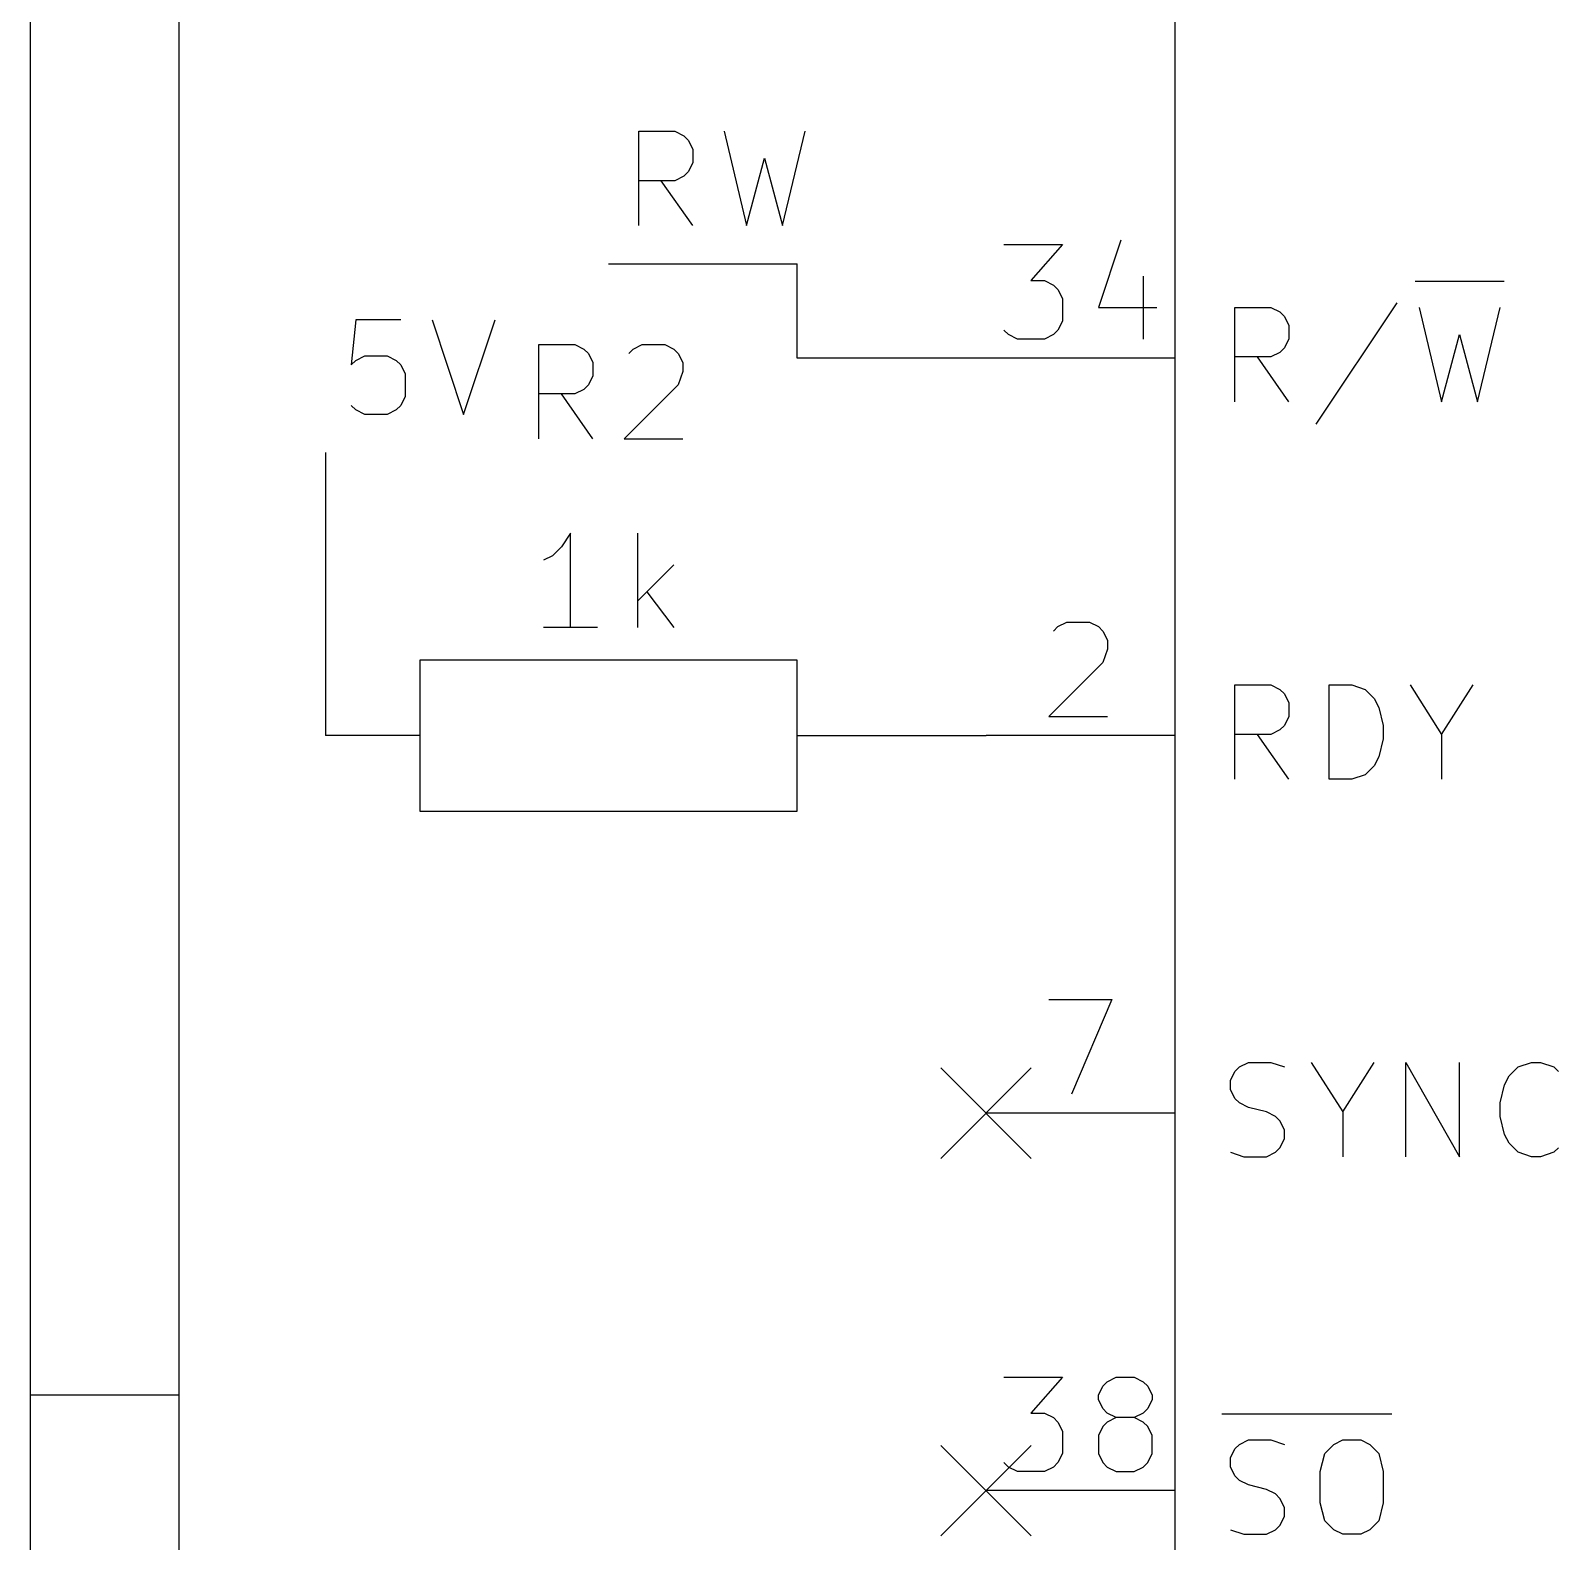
# Model space of a CAD drawing. Header units: millimetres. Extents: x 10 to 287, y -200 to -10.
# Drawn here: x 10 to 30.56, y -161.97 to -141.64 of the extents above; entities that cross this region are included whole.
import ezdxf

# ---------------------------------------------------------------- set-up
doc = ezdxf.new("R2010")
doc.units = ezdxf.units.MM
for name, color, linetype in [('BLUE', 174, 'CONTINUOUS'), ('GREENSIXTYFIVE', 129, 'CONTINUOUS'), ('LIGHTGREEN', 92, 'CONTINUOUS'), ('LIGHTRED', 12, 'CONTINUOUS'), ('RED', 14, 'CONTINUOUS'), ('REDSIX', 19, 'CONTINUOUS'), ('WHITE', 250, 'CONTINUOUS')]:
    doc.layers.add(name, color=color, linetype=linetype)

msp = doc.modelspace()

# ---------------------------------------------------------------- linework, layer by layer
at = {"layer": 'BLUE', "linetype": 'CONTINUOUS'}
for p, q in [((22.2504, -155.6004), (23.4696, -156.8196)), ((23.4696, -155.6004), (22.2504, -156.8196)), ((22.2504, -160.6804), (23.4696, -161.8996)), ((23.4696, -160.6804), (22.2504, -161.8996))]:
    msp.add_line(p, q, dxfattribs=at)
at = {"layer": 'GREENSIXTYFIVE', "linetype": 'CONTINUOUS'}
for p, q in [((28.6355, -145.015), (29.8329, -145.015)), ((28.6355, -145.015), (29.8329, -145.015)), ((26.2103, -146.6375), (26.2103, -145.3675)), ((26.2103, -145.3675), (26.6941, -145.3675)), ((26.2103, -146.6375), (26.2103, -145.3675)), ((26.2103, -145.3675), (26.6941, -145.3675)), ((26.6941, -145.3675), (26.8151, -145.428)), ((26.6941, -145.3675), (26.8151, -145.428)), ((28.3875, -145.3071), (27.2989, -146.9399)), ((28.3875, -145.3071), (27.2989, -146.9399)), ((28.6899, -145.3675), (28.9923, -146.6375)), ((28.6899, -145.3675), (28.9923, -146.6375)), ((29.4761, -146.6375), (29.7785, -145.3675)), ((29.4761, -146.6375), (29.7785, -145.3675)), ((26.8151, -145.428), (26.8756, -145.4885)), ((26.8151, -145.428), (26.8756, -145.4885)), ((26.8756, -145.4885), (26.936, -145.6094)), ((26.8756, -145.4885), (26.936, -145.6094)), ((26.936, -145.7909), (26.8756, -145.9118)), ((26.936, -145.7909), (26.8756, -145.9118)), ((26.936, -145.6094), (26.936, -145.7909)), ((26.936, -145.6094), (26.936, -145.7909)), ((28.9923, -146.6375), (29.2342, -145.7304)), ((28.9923, -146.6375), (29.2342, -145.7304)), ((29.2342, -145.7304), (29.4761, -146.6375)), ((29.2342, -145.7304), (29.4761, -146.6375)), ((16.8425, -147.1371), (16.8425, -145.8671)), ((16.8425, -145.8671), (17.3263, -145.8671)), ((17.3263, -145.8671), (17.4473, -145.9276)), ((17.4473, -145.9276), (17.5078, -145.9881)), ((17.5078, -145.9881), (17.5682, -146.109)), ((18.0521, -145.9881), (18.1125, -145.9276)), ((18.1125, -145.9276), (18.2335, -145.8671)), ((18.2335, -145.8671), (18.5359, -145.8671)), ((18.5359, -145.8671), (18.6568, -145.9276)), ((18.6568, -145.9276), (18.7173, -145.9881)), ((18.7173, -145.9881), (18.7778, -146.109)), ((26.8151, -145.9723), (26.6941, -146.0328)), ((26.8151, -145.9723), (26.6941, -146.0328)), ((26.8756, -145.9118), (26.8151, -145.9723)), ((26.8756, -145.9118), (26.8151, -145.9723)), ((17.5682, -146.109), (17.5682, -146.2905)), ((18.7778, -146.109), (18.7778, -146.23)), ((26.6941, -146.0328), (26.2103, -146.0328)), ((26.6941, -146.0328), (26.2103, -146.0328)), ((26.936, -146.6375), (26.5127, -146.0328)), ((26.936, -146.6375), (26.5127, -146.0328)), ((17.5078, -146.4114), (17.4473, -146.4719)), ((17.5682, -146.2905), (17.5078, -146.4114)), ((18.7173, -146.4114), (17.9916, -147.1371)), ((18.7778, -146.23), (18.7173, -146.4114)), ((17.3263, -146.5324), (16.8425, -146.5324)), ((17.5682, -147.1371), (17.1449, -146.5324)), ((17.4473, -146.4719), (17.3263, -146.5324)), ((17.9916, -147.1371), (18.7778, -147.1371)), ((17.2659, -148.4071), (17.145, -148.5886)), ((17.2659, -149.6771), (17.2659, -148.4071)), ((18.173, -149.6771), (18.173, -148.4071)), ((17.145, -148.5886), (17.024, -148.7095)), ((17.024, -148.7095), (16.9031, -148.77)), ((18.6568, -148.8305), (18.173, -149.3143)), ((18.294, -149.1933), (18.6568, -149.6771)), ((17.6288, -149.6771), (16.9031, -149.6771)), ((26.2103, -151.7175), (26.2103, -150.4475)), ((26.2103, -150.4475), (26.6941, -150.4475)), ((26.2103, -151.7175), (26.2103, -150.4475)), ((26.2103, -150.4475), (26.6941, -150.4475)), ((26.6941, -150.4475), (26.8151, -150.508)), ((26.6941, -150.4475), (26.8151, -150.508)), ((26.8151, -150.508), (26.8756, -150.5685)), ((26.8151, -150.508), (26.8756, -150.5685)), ((27.4803, -151.7175), (27.4803, -150.4475)), ((27.4803, -150.4475), (27.7827, -150.4475)), ((27.4803, -151.7175), (27.4803, -150.4475)), ((27.4803, -150.4475), (27.7827, -150.4475)), ((27.7827, -150.4475), (27.9641, -150.508)), ((27.7827, -150.4475), (27.9641, -150.508)), ((27.9641, -150.508), (28.0851, -150.629)), ((27.9641, -150.508), (28.0851, -150.629)), ((28.5689, -150.4475), (28.9922, -151.1128)), ((28.5689, -150.4475), (28.9922, -151.1128)), ((28.9922, -151.1128), (29.4156, -150.4475)), ((28.9922, -151.1128), (29.4156, -150.4475)), ((26.8756, -150.5685), (26.936, -150.6894)), ((26.8756, -150.5685), (26.936, -150.6894)), ((26.936, -150.6894), (26.936, -150.8709)), ((26.936, -150.6894), (26.936, -150.8709)), ((28.0851, -150.629), (28.1456, -150.7499)), ((28.0851, -150.629), (28.1456, -150.7499)), ((26.936, -150.8709), (26.8756, -150.9918)), ((26.936, -150.8709), (26.8756, -150.9918)), ((28.1456, -150.7499), (28.206, -150.9918)), ((28.1456, -150.7499), (28.206, -150.9918)), ((26.6941, -151.1128), (26.2103, -151.1128)), ((26.6941, -151.1128), (26.2103, -151.1128)), ((26.936, -151.7175), (26.5127, -151.1128)), ((26.936, -151.7175), (26.5127, -151.1128)), ((26.8151, -151.0523), (26.6941, -151.1128)), ((26.8151, -151.0523), (26.6941, -151.1128)), ((26.8756, -150.9918), (26.8151, -151.0523)), ((26.8756, -150.9918), (26.8151, -151.0523)), ((28.206, -150.9918), (28.206, -151.1732)), ((28.206, -150.9918), (28.206, -151.1732)), ((28.9922, -151.1128), (28.9922, -151.7175)), ((28.9922, -151.1128), (28.9922, -151.7175)), ((28.206, -151.1732), (28.1456, -151.4151)), ((28.206, -151.1732), (28.1456, -151.4151)), ((28.0851, -151.5361), (27.9641, -151.6571)), ((28.0851, -151.5361), (27.9641, -151.6571)), ((28.1456, -151.4151), (28.0851, -151.5361)), ((28.1456, -151.4151), (28.0851, -151.5361)), ((27.7827, -151.7175), (27.4803, -151.7175)), ((27.7827, -151.7175), (27.4803, -151.7175)), ((27.9641, -151.6571), (27.7827, -151.7175)), ((27.9641, -151.6571), (27.7827, -151.7175)), ((26.1499, -155.7694), (26.2103, -155.6485)), ((26.1499, -155.7694), (26.2103, -155.6485)), ((26.2103, -155.6485), (26.2708, -155.588)), ((26.2103, -155.6485), (26.2708, -155.588)), ((26.2708, -155.588), (26.3918, -155.5275)), ((26.2708, -155.588), (26.3918, -155.5275)), ((26.3918, -155.5275), (26.6941, -155.5275)), ((26.3918, -155.5275), (26.6941, -155.5275)), ((26.6941, -155.5275), (26.8756, -155.588)), ((26.6941, -155.5275), (26.8756, -155.588)), ((27.2384, -155.5275), (27.6617, -156.1928)), ((27.2384, -155.5275), (27.6617, -156.1928)), ((27.6617, -156.1928), (28.0851, -155.5275)), ((27.6617, -156.1928), (28.0851, -155.5275)), ((28.5084, -156.7975), (28.5084, -155.5275)), ((28.5084, -155.5275), (29.2341, -156.7975)), ((28.5084, -156.7975), (28.5084, -155.5275)), ((28.5084, -155.5275), (29.2341, -156.7975)), ((29.2341, -156.7975), (29.2341, -155.5275)), ((29.2341, -156.7975), (29.2341, -155.5275)), ((29.8994, -155.709), (30.0204, -155.588)), ((29.8994, -155.709), (30.0204, -155.588)), ((30.0204, -155.588), (30.2018, -155.5275)), ((30.0204, -155.588), (30.2018, -155.5275)), ((30.2018, -155.5275), (30.3227, -155.5275)), ((30.2018, -155.5275), (30.3227, -155.5275)), ((30.3227, -155.5275), (30.5042, -155.588)), ((30.3227, -155.5275), (30.5042, -155.588)), ((30.5042, -155.588), (30.5646, -155.6485)), ((30.5042, -155.588), (30.5646, -155.6485)), ((26.1499, -155.8904), (26.1499, -155.7694)), ((26.1499, -155.8904), (26.1499, -155.7694)), ((29.7785, -156.0718), (29.8389, -155.8299)), ((29.7785, -156.0718), (29.8389, -155.8299)), ((29.8389, -155.8299), (29.8994, -155.709)), ((29.8389, -155.8299), (29.8994, -155.709)), ((26.2103, -156.0113), (26.1499, -155.8904)), ((26.2103, -156.0113), (26.1499, -155.8904)), ((26.2708, -156.0718), (26.2103, -156.0113)), ((26.2708, -156.0718), (26.2103, -156.0113)), ((26.3918, -156.1323), (26.2708, -156.0718)), ((26.3918, -156.1323), (26.2708, -156.0718)), ((29.7785, -156.2532), (29.7785, -156.0718)), ((29.7785, -156.2532), (29.7785, -156.0718)), ((26.6337, -156.1928), (26.3918, -156.1323)), ((26.6337, -156.1928), (26.3918, -156.1323)), ((26.7546, -156.2532), (26.6337, -156.1928)), ((26.7546, -156.2532), (26.6337, -156.1928)), ((26.8151, -156.3137), (26.7546, -156.2532)), ((26.8151, -156.3137), (26.7546, -156.2532)), ((27.6617, -156.1928), (27.6617, -156.7975)), ((27.6617, -156.1928), (27.6617, -156.7975)), ((29.8389, -156.4951), (29.7785, -156.2532)), ((29.8389, -156.4951), (29.7785, -156.2532)), ((26.8756, -156.4347), (26.8151, -156.3137)), ((26.8756, -156.4347), (26.8151, -156.3137)), ((26.8756, -156.5556), (26.8756, -156.4347)), ((26.8756, -156.5556), (26.8756, -156.4347)), ((29.8994, -156.6161), (29.8389, -156.4951)), ((29.8994, -156.6161), (29.8389, -156.4951)), ((26.7546, -156.7371), (26.8151, -156.6766)), ((26.7546, -156.7371), (26.8151, -156.6766)), ((26.8151, -156.6766), (26.8756, -156.5556)), ((26.8151, -156.6766), (26.8756, -156.5556)), ((30.0204, -156.7371), (29.8994, -156.6161)), ((30.0204, -156.7371), (29.8994, -156.6161)), ((30.5646, -156.6766), (30.5042, -156.7371)), ((30.5646, -156.6766), (30.5042, -156.7371)), ((26.1499, -156.7371), (26.3313, -156.7975)), ((26.1499, -156.7371), (26.3313, -156.7975)), ((26.3313, -156.7975), (26.6337, -156.7975)), ((26.3313, -156.7975), (26.6337, -156.7975)), ((26.6337, -156.7975), (26.7546, -156.7371)), ((26.6337, -156.7975), (26.7546, -156.7371)), ((30.2018, -156.7975), (30.0204, -156.7371)), ((30.2018, -156.7975), (30.0204, -156.7371)), ((30.3227, -156.7975), (30.2018, -156.7975)), ((30.3227, -156.7975), (30.2018, -156.7975)), ((30.5042, -156.7371), (30.3227, -156.7975)), ((30.5042, -156.7371), (30.3227, -156.7975)), ((26.035, -160.255), (28.321, -160.255)), ((26.035, -160.255), (28.321, -160.255)), ((26.2708, -160.668), (26.3918, -160.6075)), ((26.2708, -160.668), (26.3918, -160.6075)), ((26.3918, -160.6075), (26.6941, -160.6075)), ((26.3918, -160.6075), (26.6941, -160.6075)), ((26.6941, -160.6075), (26.8756, -160.668)), ((26.6941, -160.6075), (26.8756, -160.668)), ((27.5408, -160.668), (27.6617, -160.6075)), ((27.5408, -160.668), (27.6617, -160.6075)), ((27.6617, -160.6075), (27.9036, -160.6075)), ((27.6617, -160.6075), (27.9036, -160.6075)), ((27.9036, -160.6075), (28.0246, -160.668)), ((27.9036, -160.6075), (28.0246, -160.668)), ((26.1499, -160.8494), (26.2103, -160.7285)), ((26.1499, -160.8494), (26.2103, -160.7285)), ((26.2103, -160.7285), (26.2708, -160.668)), ((26.2103, -160.7285), (26.2708, -160.668)), ((27.3594, -161.0309), (27.4198, -160.789)), ((27.3594, -161.0309), (27.4198, -160.789)), ((27.4198, -160.789), (27.5408, -160.668)), ((27.4198, -160.789), (27.5408, -160.668)), ((28.0246, -160.668), (28.1455, -160.789)), ((28.0246, -160.668), (28.1455, -160.789)), ((28.1455, -160.789), (28.206, -161.0309)), ((28.1455, -160.789), (28.206, -161.0309)), ((26.1499, -160.9704), (26.1499, -160.8494)), ((26.1499, -160.9704), (26.1499, -160.8494)), ((26.2103, -161.0913), (26.1499, -160.9704)), ((26.2103, -161.0913), (26.1499, -160.9704)), ((26.2708, -161.1518), (26.2103, -161.0913)), ((26.2708, -161.1518), (26.2103, -161.0913)), ((26.3918, -161.2123), (26.2708, -161.1518)), ((26.3918, -161.2123), (26.2708, -161.1518)), ((26.6337, -161.2728), (26.3918, -161.2123)), ((26.6337, -161.2728), (26.3918, -161.2123)), ((27.3594, -161.4542), (27.3594, -161.0309)), ((27.3594, -161.4542), (27.3594, -161.0309)), ((28.206, -161.0309), (28.206, -161.4542)), ((28.206, -161.0309), (28.206, -161.4542)), ((26.7546, -161.3332), (26.6337, -161.2728)), ((26.7546, -161.3332), (26.6337, -161.2728)), ((26.8151, -161.3937), (26.7546, -161.3332)), ((26.8151, -161.3937), (26.7546, -161.3332)), ((26.8756, -161.5147), (26.8151, -161.3937)), ((26.8756, -161.5147), (26.8151, -161.3937)), ((26.8151, -161.7566), (26.8756, -161.6356)), ((26.8151, -161.7566), (26.8756, -161.6356)), ((26.8756, -161.6356), (26.8756, -161.5147)), ((26.8756, -161.6356), (26.8756, -161.5147)), ((27.4198, -161.6961), (27.3594, -161.4542)), ((27.4198, -161.6961), (27.3594, -161.4542)), ((28.206, -161.4542), (28.1455, -161.6961)), ((28.206, -161.4542), (28.1455, -161.6961)), ((26.1499, -161.8171), (26.3313, -161.8775)), ((26.1499, -161.8171), (26.3313, -161.8775)), ((26.6337, -161.8775), (26.7546, -161.8171)), ((26.6337, -161.8775), (26.7546, -161.8171)), ((26.7546, -161.8171), (26.8151, -161.7566)), ((26.7546, -161.8171), (26.8151, -161.7566)), ((27.5408, -161.8171), (27.4198, -161.6961)), ((27.5408, -161.8171), (27.4198, -161.6961)), ((27.6617, -161.8775), (27.5408, -161.8171)), ((27.6617, -161.8775), (27.5408, -161.8171)), ((28.0246, -161.8171), (27.9036, -161.8775)), ((28.0246, -161.8171), (27.9036, -161.8775)), ((28.1455, -161.6961), (28.0246, -161.8171)), ((28.1455, -161.6961), (28.0246, -161.8171)), ((26.3313, -161.8775), (26.6337, -161.8775)), ((26.3313, -161.8775), (26.6337, -161.8775)), ((27.9036, -161.8775), (27.6617, -161.8775)), ((27.9036, -161.8775), (27.6617, -161.8775))]:
    msp.add_line(p, q, dxfattribs=at)
at = {"layer": 'LIGHTGREEN', "linetype": 'CONTINUOUS'}
for p, q in [((17.78, -144.78), (20.32, -144.78)), ((20.32, -146.05), (20.32, -144.78)), ((22.86, -146.05), (20.32, -146.05)), ((13.97, -147.32), (13.97, -151.13)), ((21.59, -151.13), (22.86, -151.13))]:
    msp.add_line(p, q, dxfattribs=at)
at = {"layer": 'LIGHTRED', "linetype": 'CONTINUOUS'}
for p, q in [((23.1019, -144.5229), (23.8881, -144.5229)), ((23.1019, -144.5229), (23.8881, -144.5229)), ((23.8881, -144.5229), (23.4647, -145.0067)), ((23.8881, -144.5229), (23.4647, -145.0067)), ((24.6742, -144.4625), (24.3719, -145.3696)), ((24.6742, -144.4625), (24.3719, -145.3696)), ((24.9766, -144.9463), (24.9766, -145.7929)), ((24.9766, -144.9463), (24.9766, -145.7929)), ((23.4647, -145.0067), (23.6462, -145.0067)), ((23.4647, -145.0067), (23.6462, -145.0067)), ((23.6462, -145.0067), (23.7671, -145.0672)), ((23.6462, -145.0067), (23.7671, -145.0672)), ((23.7671, -145.0672), (23.8276, -145.1277)), ((23.7671, -145.0672), (23.8276, -145.1277)), ((23.8276, -145.1277), (23.8881, -145.2486)), ((23.8276, -145.1277), (23.8881, -145.2486)), ((23.8881, -145.2486), (23.8881, -145.551)), ((23.8881, -145.2486), (23.8881, -145.551)), ((24.3719, -145.3696), (25.158, -145.3696)), ((24.3719, -145.3696), (25.158, -145.3696)), ((23.8881, -145.551), (23.8276, -145.672)), ((23.8881, -145.551), (23.8276, -145.672)), ((23.1624, -145.7325), (23.1019, -145.672)), ((23.1624, -145.7325), (23.1019, -145.672)), ((23.2833, -145.7929), (23.1624, -145.7325)), ((23.2833, -145.7929), (23.1624, -145.7325)), ((23.6462, -145.7929), (23.2833, -145.7929)), ((23.6462, -145.7929), (23.2833, -145.7929)), ((23.7671, -145.7325), (23.6462, -145.7929)), ((23.7671, -145.7325), (23.6462, -145.7929)), ((23.8276, -145.672), (23.7671, -145.7325)), ((23.8276, -145.672), (23.7671, -145.7325)), ((23.7672, -149.7239), (23.8276, -149.6634)), ((23.7672, -149.7239), (23.8276, -149.6634)), ((23.8276, -149.6634), (23.9486, -149.6029)), ((23.8276, -149.6634), (23.9486, -149.6029)), ((23.9486, -149.6029), (24.251, -149.6029)), ((23.9486, -149.6029), (24.251, -149.6029)), ((24.251, -149.6029), (24.3719, -149.6634)), ((24.251, -149.6029), (24.3719, -149.6634)), ((24.3719, -149.6634), (24.4324, -149.7239)), ((24.3719, -149.6634), (24.4324, -149.7239)), ((24.4324, -149.7239), (24.4929, -149.8448)), ((24.4324, -149.7239), (24.4929, -149.8448)), ((24.4929, -149.8448), (24.4929, -149.9658)), ((24.4929, -149.8448), (24.4929, -149.9658)), ((24.4929, -149.9658), (24.4324, -150.1472)), ((24.4929, -149.9658), (24.4324, -150.1472)), ((24.4324, -150.1472), (23.7067, -150.8729)), ((24.4324, -150.1472), (23.7067, -150.8729)), ((23.7067, -150.8729), (24.4929, -150.8729)), ((23.7067, -150.8729), (24.4929, -150.8729)), ((23.7067, -154.6829), (24.5533, -154.6829)), ((23.7067, -154.6829), (24.5533, -154.6829)), ((24.5533, -154.6829), (24.0091, -155.9529)), ((24.5533, -154.6829), (24.0091, -155.9529)), ((23.1019, -159.7629), (23.8881, -159.7629)), ((23.1019, -159.7629), (23.8881, -159.7629)), ((23.8881, -159.7629), (23.4647, -160.2467)), ((23.8881, -159.7629), (23.4647, -160.2467)), ((24.4928, -159.8234), (24.6138, -159.7629)), ((24.4928, -159.8234), (24.6138, -159.7629)), ((24.6138, -159.7629), (24.8557, -159.7629)), ((24.6138, -159.7629), (24.8557, -159.7629)), ((24.8557, -159.7629), (24.9766, -159.8234)), ((24.8557, -159.7629), (24.9766, -159.8234)), ((24.3719, -160.0048), (24.4323, -159.8839)), ((24.3719, -160.0048), (24.4323, -159.8839)), ((24.4323, -159.8839), (24.4928, -159.8234)), ((24.4323, -159.8839), (24.4928, -159.8234)), ((24.9766, -159.8234), (25.0371, -159.8839)), ((24.9766, -159.8234), (25.0371, -159.8839)), ((25.0371, -159.8839), (25.0976, -160.0048)), ((25.0371, -159.8839), (25.0976, -160.0048)), ((24.3719, -160.0653), (24.3719, -160.0048)), ((24.3719, -160.0653), (24.3719, -160.0048)), ((24.4323, -160.1863), (24.3719, -160.0653)), ((24.4323, -160.1863), (24.3719, -160.0653)), ((24.4928, -160.2467), (24.4323, -160.1863)), ((24.4928, -160.2467), (24.4323, -160.1863)), ((25.0371, -160.1863), (24.9766, -160.2467)), ((25.0371, -160.1863), (24.9766, -160.2467)), ((25.0976, -160.0653), (25.0371, -160.1863)), ((25.0976, -160.0653), (25.0371, -160.1863)), ((25.0976, -160.0048), (25.0976, -160.0653)), ((25.0976, -160.0048), (25.0976, -160.0653)), ((23.4647, -160.2467), (23.6462, -160.2467)), ((23.4647, -160.2467), (23.6462, -160.2467)), ((23.6462, -160.2467), (23.7671, -160.3072)), ((23.6462, -160.2467), (23.7671, -160.3072)), ((23.7671, -160.3072), (23.8276, -160.3677)), ((23.7671, -160.3072), (23.8276, -160.3677)), ((23.8276, -160.3677), (23.8881, -160.4886)), ((23.8276, -160.3677), (23.8881, -160.4886)), ((24.4928, -160.3677), (24.4323, -160.4282)), ((24.4928, -160.3677), (24.4323, -160.4282)), ((24.6138, -160.3072), (24.4928, -160.2467)), ((24.6138, -160.3072), (24.4928, -160.2467)), ((24.6138, -160.3072), (24.4928, -160.3677)), ((24.6138, -160.3072), (24.4928, -160.3677)), ((24.8557, -160.3072), (24.6138, -160.3072)), ((24.8557, -160.3072), (24.6138, -160.3072)), ((24.9766, -160.2467), (24.8557, -160.3072)), ((24.9766, -160.2467), (24.8557, -160.3072)), ((24.9766, -160.3677), (24.8557, -160.3072)), ((24.9766, -160.3677), (24.8557, -160.3072)), ((25.0371, -160.4282), (24.9766, -160.3677)), ((25.0371, -160.4282), (24.9766, -160.3677)), ((23.8881, -160.4886), (23.8881, -160.791)), ((23.8881, -160.4886), (23.8881, -160.791)), ((24.4323, -160.4282), (24.3719, -160.5491)), ((24.4323, -160.4282), (24.3719, -160.5491)), ((24.3719, -160.5491), (24.3719, -160.791)), ((24.3719, -160.5491), (24.3719, -160.791)), ((25.0976, -160.5491), (25.0371, -160.4282)), ((25.0976, -160.5491), (25.0371, -160.4282)), ((25.0976, -160.791), (25.0976, -160.5491)), ((25.0976, -160.791), (25.0976, -160.5491)), ((23.8881, -160.791), (23.8276, -160.912)), ((23.8881, -160.791), (23.8276, -160.912)), ((24.3719, -160.791), (24.4323, -160.912)), ((24.3719, -160.791), (24.4323, -160.912)), ((25.0371, -160.912), (25.0976, -160.791)), ((25.0371, -160.912), (25.0976, -160.791)), ((23.1624, -160.9725), (23.1019, -160.912)), ((23.1624, -160.9725), (23.1019, -160.912)), ((23.2833, -161.0329), (23.1624, -160.9725)), ((23.2833, -161.0329), (23.1624, -160.9725)), ((23.7671, -160.9725), (23.6462, -161.0329)), ((23.7671, -160.9725), (23.6462, -161.0329)), ((23.8276, -160.912), (23.7671, -160.9725)), ((23.8276, -160.912), (23.7671, -160.9725)), ((24.4323, -160.912), (24.4928, -160.9725)), ((24.4323, -160.912), (24.4928, -160.9725)), ((24.4928, -160.9725), (24.6138, -161.0329)), ((24.4928, -160.9725), (24.6138, -161.0329)), ((24.8557, -161.0329), (24.9766, -160.9725)), ((24.8557, -161.0329), (24.9766, -160.9725)), ((24.9766, -160.9725), (25.0371, -160.912)), ((24.9766, -160.9725), (25.0371, -160.912)), ((23.6462, -161.0329), (23.2833, -161.0329)), ((23.6462, -161.0329), (23.2833, -161.0329)), ((24.6138, -161.0329), (24.8557, -161.0329)), ((24.6138, -161.0329), (24.8557, -161.0329))]:
    msp.add_line(p, q, dxfattribs=at)
at = {"layer": 'RED', "linetype": 'CONTINUOUS'}
for p, q in [((10, -200.0072), (10, -10)), ((12, -198.0072), (12, -12)), ((25.4, -118.11), (25.4, -189.23)), ((25.4, -146.05), (22.86, -146.05)), ((25.4, -146.05), (22.86, -146.05)), ((20.32, -150.114), (15.24, -150.114)), ((15.24, -150.114), (15.24, -152.146)), ((20.32, -152.146), (20.32, -150.114)), ((15.24, -151.13), (13.97, -151.13)), ((20.32, -151.13), (21.59, -151.13)), ((25.4, -151.13), (22.86, -151.13)), ((25.4, -151.13), (22.86, -151.13)), ((15.24, -152.146), (20.32, -152.146)), ((25.4, -156.21), (22.86, -156.21)), ((25.4, -156.21), (22.86, -156.21)), ((10, -160), (12, -160)), ((25.4, -161.29), (22.86, -161.29)), ((25.4, -161.29), (22.86, -161.29))]:
    msp.add_line(p, q, dxfattribs=at)
at = {"layer": 'REDSIX', "linetype": 'CONTINUOUS'}
for p, q in [((18.1867, -144.2669), (18.1867, -142.9969)), ((18.1867, -142.9969), (18.6705, -142.9969)), ((18.6705, -142.9969), (18.7915, -143.0574)), ((18.7915, -143.0574), (18.852, -143.1179)), ((18.852, -143.1179), (18.9124, -143.2388)), ((19.3358, -142.9969), (19.6382, -144.2669)), ((20.122, -144.2669), (20.4244, -142.9969)), ((18.9124, -143.2388), (18.9124, -143.4203)), ((18.9124, -143.4203), (18.852, -143.5412)), ((19.6382, -144.2669), (19.8801, -143.3598)), ((19.8801, -143.3598), (20.122, -144.2669)), ((18.6705, -143.6622), (18.1867, -143.6622)), ((18.9124, -144.2669), (18.4891, -143.6622)), ((18.7915, -143.6017), (18.6705, -143.6622)), ((18.852, -143.5412), (18.7915, -143.6017)), ((14.3767, -145.5369), (14.3163, -146.1417)), ((14.9815, -145.5369), (14.3767, -145.5369)), ((15.4048, -145.5369), (15.8281, -146.8069)), ((15.8281, -146.8069), (16.2515, -145.5369)), ((14.3163, -146.1417), (14.3767, -146.0812)), ((14.3767, -146.0812), (14.4977, -146.0207)), ((14.4977, -146.0207), (14.8001, -146.0207)), ((14.8001, -146.0207), (14.921, -146.0812)), ((14.921, -146.0812), (14.9815, -146.1417)), ((14.9815, -146.1417), (15.042, -146.2626)), ((15.042, -146.2626), (15.042, -146.565)), ((15.042, -146.565), (14.9815, -146.686)), ((14.3767, -146.7465), (14.3163, -146.686)), ((14.4977, -146.8069), (14.3767, -146.7465)), ((14.8001, -146.8069), (14.4977, -146.8069)), ((14.921, -146.7465), (14.8001, -146.8069)), ((14.9815, -146.686), (14.921, -146.7465))]:
    msp.add_line(p, q, dxfattribs=at)
at = {"layer": 'WHITE', "linetype": 'CONTINUOUS'}
msp.add_line((25.4, -118.11), (25.4, -189.23), dxfattribs=at)

doc.saveas('drawing.dxf')
